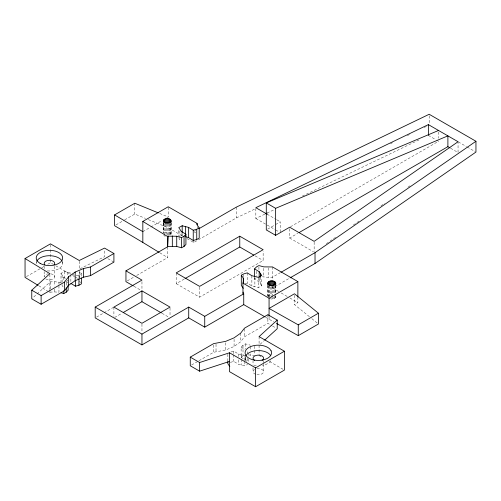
<?xml version="1.0" encoding="UTF-8"?>
<svg xmlns="http://www.w3.org/2000/svg" width="501" height="501" viewBox="0 0 501 501"><rect width="100%" height="100%" fill="white"/><g stroke="black" fill="none" stroke-linecap="round" stroke-linejoin="round"><path stroke-width="0.38" stroke-dasharray="2.5 1.88" d="M245.158 283.71L247.25 283.121L251.865 285.927L258.316 287.599L261.679 285.708L261.716 277.692M171.198 223.089L171.06 234.956L171.06 222.932M269.795 298.665C271.818 299.654 277.122 298.477 275.212 295.534M267.941 296.085L269.795 294.694L272.801 294.469M198.947 360.758L213.645 352.272L225.7 349.986L234.086 346.479L240.612 341.832L244.488 336.822L267.872 323.32L271.88 325.637M61.028 282.551L54.534 281.694L50.181 281.906L32.333 298.327M38.771 285.758L49.875 292.528L50.181 292.133L54.534 291.926L58.949 292.227L58.949 284.919M66.257 281.944L68.142 279.984M261.679 285.708L259.186 281.925L254.577 279.113L256.462 277.153M247.168 358.34L247.168 361.991L245.734 360.206L241.125 357.401L241.125 347.168L243.01 345.208L245.465 343.868L250.318 345.158M241.125 357.401L244.237 354.771M260.219 344.218L264.19 340.599M326.351 243.699L335.989 237.029M353.337 225.024L360.401 220.133M380.96 205.898L384.812 203.231M407.939 187.224L410.513 185.445M26.39 276.627L41.101 268.135M41.771 267.747L44.445 266.2M47.789 264.271L50.463 262.724L53.144 264.271M115.944 224.924L124.023 220.258M124.693 219.87L134.794 214.04L145.472 218.423M142.829 231.65L150.187 227.404M150.857 227.016L162.224 220.453M166.908 217.747L168.242 216.977L168.242 206.75M194.432 231.318L195.778 230.541M127.298 280.879L134.024 276.997M136.717 275.444L167.653 257.577L167.653 246.78M187.042 238.633L193.755 242.509L236.247 217.979L255.961 208.485M96.549 317.114L103.331 313.2M104.008 312.812L113.495 307.332M114.572 317.509L121.918 313.269M267.622 229.145L274.968 224.905M275.638 224.517L280.316 221.818L280.316 232.621M176.233 272.888L176.233 283.685L184.343 279.001M290.455 226.765L438.538 141.269L436.509 140.098M289.666 228.763L289.666 238.019L297.782 233.334M176.233 283.685L199.611 297.187L263.144 260.507L263.144 251.245M280.635 272.519L272.538 277.191L268.185 277.404L262.386 276.734M272.538 286.447L272.538 287.994L289.403 278.255M309.449 316.72L294.475 304.57L297.87 302.617L297.87 297.945M191.601 364.997L198.277 361.14M60.997 282.865L60.997 273.364L64.404 271.498L70.86 273.17M76.165 275.782L78.958 274.999L81.412 273.659L79.834 271.36M230.31 362.386L233.798 361.403L238.407 364.214L244.864 365.887L247.594 364.396M79.96 268.78L104.552 256.731L104.552 249.529M390.461 143.718L392.571 142.704M407.357 135.583L409.467 134.562M424.259 127.442L426.37 126.427M255.836 208.46L255.836 218.486L264.991 214.077M267.108 213.063L274.855 209.33M302.316 196.104L420.633 139.134M164.422 232.746C166.52 231.662 170.434 231.669 171.198 234.362M231.005 351.959L233.798 351.176L238.407 353.988L244.864 355.654L244.864 360.77M248.239 354.833L254.733 355.691M66.47 282.176L67.848 282.476M159.706 213.47L168.242 216.977M148.315 219.588L168.242 227.78L182.345 235.915M163.789 235.508L165.242 236.347M265.73 317.321L273.822 321.911M458.327 141.896L466.462 146.593M467.139 146.981L475.274 151.678M428.38 135.402L435.826 139.704M450.599 148.233L458.052 152.536L458.052 142.509M267.083 214.177L276.345 219.526M277.009 219.908L280.316 221.818M255.836 218.486L275.024 229.564M275.682 229.946L278.994 231.857M289.666 238.019L313.482 251.771M255.128 255.879L263.144 260.507M194.413 232.088L195.728 232.846M272.538 287.994L278.537 291.457M281.205 292.997L287.205 296.46M289.872 297.995L297.87 302.617M272.544 326.019L275.888 327.948M107.897 258.66L113.909 262.129M259.086 355.478L261.052 356.612M269.563 361.528L283.065 369.325M133.955 286.278L140.624 290.129M162.005 313.269L169.351 317.509M55.818 265.818L69.883 273.941M72.564 275.487L74.574 276.646M75.244 277.034L77.918 278.581M159.819 252.798L167.653 257.577M241.125 347.168L245.077 349.579M72.175 273.972L74.812 275.581M60.997 273.364L63.533 277.178L66.163 278.781M311.841 318.661L317.233 323.039M63.057 286.81L62.099 285.62L62.099 283.428M79.446 281.017L80.623 282.739M247.168 351.765L248.271 353.794L248.271 355.986M178.776 237.843L179.884 239.873L179.884 230.372M438.538 132.013L438.538 138.182M429.188 115.812L429.188 124.298M314.146 242.121L314.146 251.377M294.475 295.314L294.475 304.57M275.744 285.407L275.744 292.922M275.606 285.244L275.606 294.582M275.606 295.772L275.606 297.275M275.212 285.764L275.212 294.82M275.212 295.571L275.212 297.826M274.579 286.04L274.579 295.296M274.579 296.047L274.579 298.302M273.759 285.883L273.759 293.943M273.759 297.162L273.759 298.665M272.801 286.115L272.801 296.636M272.801 297.387L272.801 298.897M272.538 266.964L272.538 280.278M271.774 286.873L271.774 297.469M270.747 286.866L270.747 295.884M269.795 285.883L269.795 297.162M269.068 316.926L269.068 319.243M268.968 286.04L268.968 296.799M268.342 285.764L268.342 297.826M268.185 267.903L268.185 277.404M267.941 285.244L267.941 296.523M267.81 285.407L267.81 295.928M267.872 314.684L267.872 323.32M263.77 268.336L263.77 277.103M263.614 360.444L263.614 363.438M263.614 364.183L263.614 371.667A5.292 3.056 0 0 1 256.957 374.616M260.62 277.128L260.62 283.704M259.186 278.268L259.186 281.925M259.086 336.609L259.086 344.531M259.086 345.252L259.086 354.746M258.917 267.046L258.917 269.964M258.316 278.099L258.316 287.599M256.462 271.304L256.462 276.42M254.871 277.354L254.871 286.848M254.733 346.191L254.733 349.842M254.733 350.575L254.733 354.226M254.577 277.648L254.577 279.113M253.03 360.444L253.03 364.935M253.03 367.922L253.03 371.667M251.865 275.7L251.865 285.927M250.318 346.623L250.318 351.007M250.318 353.925L250.318 355.391M248.271 358.904L248.271 362.561M247.25 272.888L247.25 283.121M245.734 357.288L245.734 360.206M245.465 343.868L245.465 348.984M245.095 356.656L245.095 358.196M244.864 361.503L244.864 365.887M244.488 328.9L244.488 336.822M243.762 274.598L243.762 276.79M243.01 345.208L243.01 355.441M241.419 354.908L241.419 358.559M241.419 359.292L241.419 365.135M240.612 333.196L240.612 341.832M238.407 353.988L238.407 356.912M238.407 359.831L238.407 364.214M236.247 207.176L236.247 217.979M234.086 339.277L234.086 346.479M233.798 351.176L233.798 354.101M233.798 354.827L233.798 361.403M227.855 354.232L227.855 360.808M225.7 342.79L225.7 349.986M216.025 344.206L216.025 352.128M213.645 345.07L213.645 352.272M199.611 287.154L199.611 297.187M197.225 226.496L197.225 227.961M193.755 240.962L193.755 242.509M182.182 233.785L182.182 235.977M181.312 233.616L181.312 235.808M178.776 230.535L178.776 235.652M170.666 223.446L170.666 234.756M170.033 223.96L170.033 234.481M170.021 307.871L170.021 316.356M169.213 224.11L169.213 234.844M168.255 223.884L168.255 235.827M167.228 223.878L167.228 235.151M166.2 223.884L166.2 234.324M165.242 224.11L165.242 233.341M164.422 223.96L164.422 235.984M163.789 223.446L163.789 233.253M163.395 222.932L163.395 232.702M163.263 223.089L163.263 232.107M141.958 281.643L141.958 290.129M141.958 324.066L141.958 332.551M134.794 203.237L134.794 214.04M113.902 307.094L113.902 316.356M81.412 273.659L81.412 276.583M79.446 270.784L79.446 278.093M79.258 261.203L79.258 269.125M79.258 272.049L79.258 277.892M78.958 274.999L78.958 277.923M70.86 274.629L70.86 281.938M67.848 272.25L67.848 275.901M66.257 282.677L66.257 287.06M64.404 271.498L64.404 280.266M63.533 277.178L63.533 280.829M62.675 261.027L62.675 263.344M62.099 275.393L62.099 282.702M58.949 282L58.949 284.192M54.741 266.325L54.741 276.777M54.534 281.694L54.534 286.077M54.534 289.002L54.534 291.926M50.463 244.613L50.463 249.141M50.463 249.899L50.463 258.954M50.463 259.706L50.463 262.724M50.181 281.906L50.181 290.674M49.875 274.379L49.875 289.603M49.875 290.336L49.875 292.528M44.157 266.325L44.157 268.567M44.157 271.555L44.157 276.777A5.292 3.056 0 0 1 48.077 273.828M36.222 261.804L36.222 263.344A13.226 7.634 0 0 1 36.423 262.017M50.814 273.828A5.292 3.056 0 0 1 54.027 278.305A5.292 3.056 0 0 1 45.704 278.938M62.475 262.017A13.226 7.634 0 0 1 46.693 270.816M270.753 360.808A13.226 7.634 0 0 1 262.405 365.461M256.255 365.736A13.226 7.634 0 0 1 252.316 364.997M245.546 360.175A13.226 7.634 0 0 1 245.296 356.869M256.957 368.717A5.292 3.056 0 0 1 263.614 371.667M255.679 374.31A5.292 3.056 0 0 1 254.583 369.506"/><path stroke-width="0.75" d="M163.395 220.24C163.126 223.822 169.488 223.997 171.06 221.423C171.336 217.841 164.967 217.672 163.395 220.24L163.395 221.743M267.81 284.656C266.576 279.539 276.978 279.539 275.744 284.656M275.744 283.153C274.811 286.29 268.736 286.29 267.81 283.153M133.291 285.889L125.951 281.656L125.951 270.853L141.958 280.097L95.196 307.094L95.196 317.897L141.958 344.895L188.727 317.897L204.734 327.14L243.736 304.621L243.736 293.818L242.96 293.373L242.96 283.14L243.561 280.641L243.279 278.08L241.307 275.212L243.762 273.872L247.25 272.888L251.865 275.7L258.316 277.366L261.722 275.506L259.186 271.692L254.577 268.88L256.462 266.92L258.917 265.58L263.77 266.87L272.538 266.964L297.87 281.587L297.87 297.162M242.96 293.373L243.261 292.121M31.77 290.204L41.12 295.603L64.504 282.107L68.656 276.684L75.181 272.037L83.567 268.53L90.524 266.989L113.909 253.487L113.909 262.129L90.524 275.631L83.567 277.166L75.181 280.679L68.656 285.326L64.504 290.743L41.12 304.245L31.77 298.846L31.77 290.204L49.875 273.659L25.05 258.529L50.463 243.855L79.258 260.482L104.552 248.089L113.909 253.487M125.951 270.853L167.653 246.78L167.96 236.159L176.728 236.247L181.587 237.537L184.042 236.196L185.927 234.236L181.312 231.424L178.776 227.617L182.182 225.751L188.639 227.416L193.248 230.228L196.743 229.251L199.198 227.905L197.225 225.037L197.043 223.377L168.242 206.75L142.829 221.417L142.829 242.446L159.161 252.404M167.653 246.78L167.96 236.159M61.028 292.778L63.802 293.517L66.257 292.177L68.142 290.217L68.142 285.1M167.96 246.386L176.728 246.473L181.587 247.77L184.042 246.423L185.927 244.463L185.927 234.236M190.261 357.132L213.645 343.63L225.7 341.35L234.086 337.837L240.612 333.196L244.488 328.18L267.872 314.684L277.222 320.083L259.086 336.609L284.418 351.232L284.418 370.101L255.616 386.728L229.508 371.654L229.508 352.785L199.617 362.53L190.261 357.132L190.261 365.768L199.617 371.172L229.508 361.428M264.753 340.085L277.222 328.719L277.222 320.083M281.305 272.131L315.029 252.661L475.95 141.269L429.188 114.272L236.247 207.176L199.141 228.6M290.073 277.867L315.029 263.463L475.95 152.066L475.95 141.269M142.829 242.446L114.597 225.7L114.597 214.904L134.794 203.237L158.278 212.887M141.958 290.899L113.902 307.094L141.958 323.295L170.021 307.094L141.958 290.899L141.958 301.696L161.335 312.881M239.766 236.203L176.233 272.888L199.611 286.384L263.144 249.705L239.766 236.203L239.766 247.006L185.019 278.612M123.252 312.499L141.958 301.696M438.538 130.467L266.288 202.918L266.288 229.921L275.638 235.32L289.666 227.216L314.146 241.35L458.052 141.733L428.38 124.605L255.836 207.69L267.083 214.177M299.135 232.552L447.894 146.668L449.923 147.845M95.196 307.094L141.958 334.098L188.727 307.094L204.734 316.338L243.736 293.818M242.96 283.14L269.068 298.214L297.87 281.587M298.264 324.855L318.429 313.206L294.475 293.774L269.068 308.441L298.264 324.855L298.264 335.651L276.533 323.439M298.264 335.651L318.429 324.009L318.429 313.206M229.508 352.785L255.616 367.859L284.418 351.232M70.86 283.397L75.469 286.209L78.958 285.226L81.412 283.885L81.412 278.042M185.633 226.496L185.633 236.729L188.639 237.649L193.248 240.461L196.743 239.478L199.198 238.138L199.198 227.905M265.699 213.739L267.108 213.063M266.288 202.918L275.638 208.322L447.894 135.871L447.894 146.668M239.766 247.006L253.794 255.103M243.736 304.621L265.067 316.933M114.597 214.904L142.829 231.65M142.829 221.417L167.653 236.547M38.114 285.363L25.05 277.397L25.05 258.529M270.734 355.71L269.776 354.376A13.226 7.634 0 0 0 256.6 350.625A13.226 7.634 0 0 0 245.546 356.224M243.279 288.313L241.307 285.438L241.307 275.212M229.821 366.6L227.855 363.726L227.855 361.534M428.38 124.605L428.38 135.402M315.029 252.661L315.029 263.463M275.638 208.322L275.638 235.32M275.606 282.558L275.606 284.061M275.212 282.007L275.212 285.013M274.579 281.531L274.579 285.288M273.759 281.167L273.759 285.676M272.801 280.936L272.801 285.445M271.774 280.861L271.774 286.121M270.747 280.936L270.747 285.445M269.795 281.167L269.795 285.676M269.068 298.214L269.068 316.156M268.968 281.531L268.968 285.288M268.342 282.007L268.342 285.013M267.941 282.558L267.941 284.061M260.62 273.477L260.62 277.128M259.186 271.692L259.186 277.541M255.616 367.859L255.616 386.728M254.577 268.88L254.577 276.921M243.561 280.641L243.561 282.101M243.279 278.08L243.279 282.464M204.734 316.338L204.734 327.14M199.617 362.53L199.617 371.172M197.043 223.377L197.043 224.836M196.743 229.251L196.743 239.478M193.248 230.228L193.248 240.461M188.727 307.094L188.727 317.897M188.639 227.416L188.639 237.649M184.042 236.196L184.042 246.423M182.182 225.751L182.182 233.059M181.587 237.537L181.587 247.77M176.728 236.247L176.728 246.473M172.319 235.946L172.319 246.173M171.06 220.24L171.06 222.494M170.666 219.689L170.666 221.943M170.033 219.213L170.033 222.97M169.213 218.849L169.213 223.358M168.255 218.618L168.255 223.133M167.228 218.542L167.228 223.051M166.2 218.618L166.2 223.133M165.242 218.849L165.242 223.358M164.422 219.213L164.422 222.97M163.789 219.689L163.789 222.695M141.958 334.098L141.958 344.895M90.524 266.989L90.524 275.631M83.567 268.53L83.567 277.166M78.958 278.65L78.958 285.226M75.469 280.366L75.469 286.209M75.181 272.037L75.181 280.679M68.656 276.684L68.656 285.326M66.257 287.793L66.257 292.177M64.504 282.107L64.504 290.743M63.802 290.593L63.802 293.517M41.12 295.603L41.12 304.245M44.865 264.872A5.292 3.056 0 0 1 49.449 260.288A5.292 3.056 0 0 1 54.027 264.872M36.673 261.365A13.226 7.634 0 0 1 48.873 255.717A13.226 7.634 0 0 1 61.88 260.733M254.583 360.357A5.292 3.056 0 0 1 254.583 356.036A5.292 3.056 0 0 1 262.067 356.036A5.292 3.056 0 0 1 262.067 360.357M271.097 350.819L269.776 348.978A13.226 7.634 0 0 0 247.488 348.414A13.226 7.634 0 0 0 256.024 360.319A13.226 7.634 0 0 0 271.097 350.819M40.093 263.344A13.226 7.634 0 0 0 62.224 259.919A13.226 7.634 0 0 0 46.023 250.569A13.226 7.634 0 0 0 40.093 263.344"/></g></svg>
